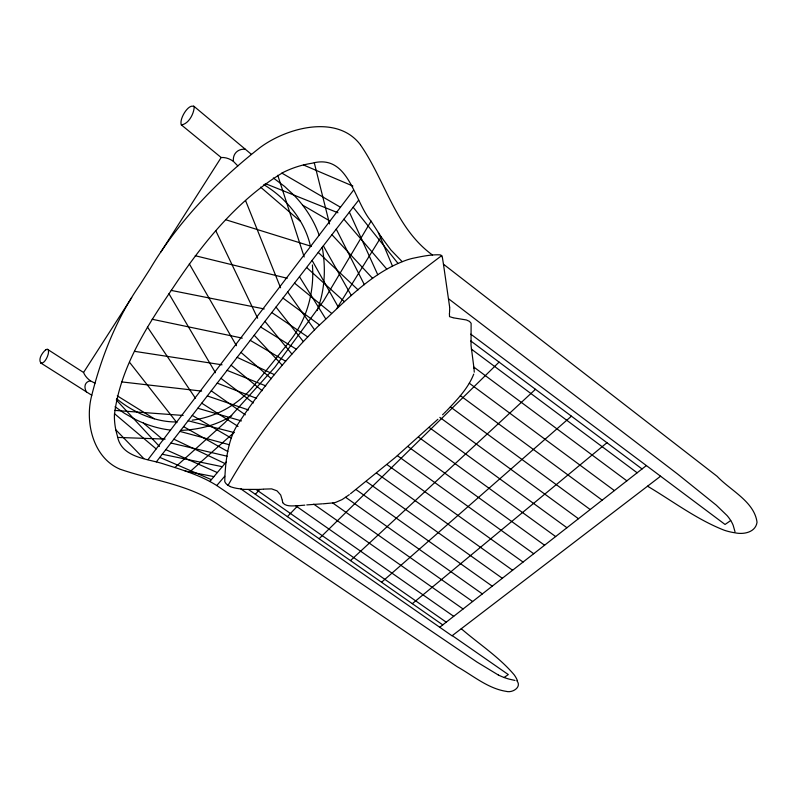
<?xml version="1.0" encoding="UTF-8"?>
<svg xmlns="http://www.w3.org/2000/svg" width="797" height="797" viewBox="0 0 797 797"><rect width="100%" height="100%" fill="white"/><g stroke="black" fill="none" stroke-linecap="round" stroke-linejoin="round"><path stroke-width="1.2" d="M48.577 351.846C48.248 356.757 44.024 364.309 40.747 362.964L91.775 395.262C84.681 421.533 92.781 457.259 119.59 469.005M454.25 317.973L466.394 319.966L469.463 321.37L471.127 323.273L471.017 345.28L473.986 368.314M168.506 294.521C143.908 330.855 119.68 370.585 114.419 414.878A106.3 72.059 31.3 0 0 115.724 429.434L115.884 430.071A99.426 67.247 31.6 0 0 117.358 435.889C121.343 458.205 147.624 458.454 164.7 464.302C182.553 469.991 200.824 475.401 216.774 485.542L477.005 662.068L498.364 675.029M227.703 485.054A6.436 4.294 29.9 0 1 224.754 481.478C225.212 464.82 227.175 442.066 236.918 425.678M474.265 372.169L474.016 368.483M91.775 395.262C101.528 356.398 116.641 318.561 139.465 285.485L149.985 269.077C178.05 221.855 216.724 181.467 259.862 147.714C286.103 127.978 336.922 113.712 360.364 144.745M449.548 312.563L449.717 307.622M449.408 313.151L449.528 316.628L453.573 317.893M473.737 374.112C468.188 388.318 457.239 399.586 446.918 410.475M317.096 310.531C324.967 290.507 325.983 268.3 322.237 247.249M236.928 425.668C260.091 389.882 287.727 357.016 317.654 326.72C344.952 301.824 371.272 272.395 407.098 259.892A97.971 77.927 23.9 0 1 412.179 258.437C421.284 256.544 430.729 254.402 439.984 254.851A3.736 3.108 27.3 0 1 441.677 255.638A2.441 2.032 27.4 0 1 442.225 256.734L442.375 257.451M172.112 289.172C201.761 244.31 236.799 200.246 283.403 172.301A124.591 99.685 32.1 0 1 302.87 165.079L303.777 164.889A117 93.767 32.6 0 1 312.065 163.236C348.727 153.243 353.788 200.764 371.073 221.167L323.512 300.987L274.756 367.397L225.133 422.38L174.862 467.54M469.303 383.218L614.387 490.593M160.924 251.982L221.177 157.517A17.365 13.599 42.5 0 1 233.421 161.392L237.815 165.906M336.942 308.309L381.175 236.868L371.073 221.167M168.565 294.422L171.664 289.799M94.982 383.178L90.43 380.827A14.565 9.694 36.4 0 1 83.565 372.488L131.714 297.61M289.48 341.465C306.775 320.115 314.516 292.21 312.414 264.953M289.002 342.112L286.83 344.991M148.003 459.63L353.44 190.244M286.342 345.619L257.511 381.325M156.361 461.862L358.66 200.127M209.77 481.518L226.438 461.782M256.544 382.47L255.568 383.606M216.774 485.542L224.744 476.227M255.08 384.164C239.758 403.87 216.884 416.931 192.137 420.188M255.359 494.299L259.772 489.418L263.02 489.169M287.398 516.625L297.849 505.746L304.852 505.139M446.25 411.142L444.258 413.125M443.59 413.782L442.584 414.769M319.099 538.722L499.081 362.107M245.556 200.555L280.574 287.777M437.882 419.282L395.202 457.538L350.521 493.732M350.481 560.59L535.474 389.305M189.168 472.422L232.844 433.578M381.554 582.248L571.429 416.173M386.914 464.531L523.051 562.064M412.308 603.678L606.945 442.724M439.725 627.259L646.367 465.578M660.583 476.207L452.009 635.807L241.083 489.069M349.325 494.658L342.152 499.56L335.955 502.269A34.022 23.631 27.1 0 1 333.794 502.837L322.974 503.824M735.003 531.758L733.18 525.323A43.118 30.565 10.3 0 0 730.729 520.541L725.051 524.466L470.778 334.152M504.043 677.53L508.307 674.571L452.258 635.617M45.618 349.863C42.301 352.792 38.057 358.849 40.777 362.984M231.758 415.685C216.555 425.289 198.563 429.742 180.7 430.38M188.192 420.776L234.368 432.622M306.795 504.909L322.068 503.843M263.538 489.119L271.638 488.87L276.808 490.763A8 5.4 28.3 0 1 277.236 491.072L280.703 494.997L282.138 499.669M259.732 489.418L244.36 489.388A71.561 49.255 31.2 0 1 241.541 489.129L241.252 489.089M297.849 505.746C293.236 505.677 286.81 507.031 283.084 503.166A4.384 2.959 27.7 0 1 282.746 502.528M176.725 421.972L172.461 421.892A75.147 51.915 35.5 0 1 154.817 418.953L150.344 417.598A75.147 51.915 35.5 0 1 137.084 412.079L132.77 409.797A75.147 51.915 35.5 0 1 116.571 398.669M248.634 489.617L442.753 624.888M117.836 437.433L165.148 439.097M114.648 410.395L183.121 415.456M121.871 381.922L201.641 391.108M647.533 486.19C672.837 501.193 696.727 519.465 724.284 530.244A46.007 33.175 7.6 0 0 735.232 532.844C743.661 534.657 755.576 532.416 757.03 522.264C754.341 501.552 730.361 490.434 717.18 476.367L443.461 264.196L442.385 257.481M134.633 351.347L222.044 364.817M516.894 680.787C522.125 687.034 512.501 693.211 506.165 691.358C487.814 688.469 472.99 675.557 457.199 666.73L222.114 507.4C192.326 484.765 154.538 481.129 120.267 469.264M185.163 471.017L213.925 476.606M514.972 680.429L509.203 679.134A36.164 23.053 18.1 0 1 504.182 677.51M171.235 290.417L264.215 308.937M162.249 454.25L222.283 466.703M152.137 319.258L242.278 338.127M170.927 443.022L227.135 456.233M195.245 255.727L287.229 278.263M179.903 431.406L229.207 444.696M197.795 408.263L241.461 420.916M226.169 219.872L311.438 246.373M207.32 395.94L248.554 409.997M47.72 349.465L83.565 372.488M504.182 677.52L504.102 677.49A45.349 29.041 18 0 1 498.364 675.019M217.212 383.138L256.594 398.361M265.222 183.559L337.958 212.769M227.085 370.366L265.77 385.878M303.468 164.959L352.872 186.05M159.828 457.388L211.364 479.635M165.816 449.638L217.332 472.571M230.293 486.479L228.779 485.722A9.096 6.087 29.9 0 1 228.081 485.303A8.04 5.38 29.9 0 1 227.703 485.054M237.137 357.355L274.477 374.68M173.885 439.197L224.953 463.535M183.589 426.644L227.832 451.56M281.829 173.088L340.478 207.24M302.551 205.108L329.958 221.028M192.266 415.416L231.23 438.081M250.268 340.369L285.635 361.23M117.289 395.85L154.279 418.804M260.619 326.979L296.255 349.186M201.731 403.172L238.064 426.415M271.767 312.544L307.692 336.902M181.357 124.9C188.59 124.043 193.98 113.762 194.209 106.928C189.258 102.365 178.867 118.863 181.327 124.88L221.177 157.517M295.787 505.846L453.702 616.32M256.226 489.597L446.23 622.168M245.346 414.848L211.265 390.839M313.749 504.162L463.077 608.988M193.581 105.991L251.304 154.249M332.797 503.037L472.621 601.516M345.679 497.328L482.344 593.914M273.321 177.97L284.539 186.388L294.701 195.952A96.168 73.623 38.3 0 1 319.159 235.195M355.95 489.517L492.247 586.164M366.221 481.428L502.319 578.283M376.553 473.089L512.591 570.244M397.404 455.655L533.711 553.726M407.925 446.529L544.57 545.218M418.505 437.125L555.648 536.56M429.145 427.421L566.936 527.724M115.047 406.769L124.471 413.314L134.394 418.933A86.604 59.835 35.5 0 0 170.558 430.061M439.844 417.409L578.453 518.717M450.375 406.918L590.188 509.532M460.357 395.641L602.163 500.157M282.955 298.078L319.448 324.937M473.767 367.028L626.86 480.84M470.818 340.986L642.043 468.955M471.306 349.066L637.142 472.79M220.938 378.316L253.356 402.963M448.522 298.736L677.779 474.175L716.304 505.178L727.073 515.569A53.857 38.136 10.8 0 1 730.719 520.491M461.264 628.723C478.877 643.956 498.972 656.887 514.125 674.75A36.034 22.406 19.1 0 1 517.512 680.897M294.521 283.104L331.522 313.311M231.08 365.195L262.143 390.729M114.449 413.643L156.182 448.91M260.599 187.156L300.668 221.576A83.436 63.86 38.3 0 1 309.276 241.481L310.531 246.502M143.35 423.018L163.116 439.805M240.973 352.404L271.309 378.695M432.472 255.02C395.402 228.062 385.569 181.238 360.692 145.213M306.606 267.473L344.384 301.625M402.146 261.615L390.859 249.929L381.175 236.868M318.242 252.42L358.082 289.859M115.834 429.852L143.799 458.574M254.223 335.258L282.218 365.235M331.931 234.707L372.597 278.352M116.282 399.915L159.42 446.459M343.905 219.215L386.714 269.027M264.953 321.38L291.901 354.047M353.161 207.24L397.952 263.329M276.011 307.064L303.308 341.524M129.672 362.446L176.884 422.659M287.667 291.981L314.566 329.828M147.415 326.979L195.534 398.38M378.296 232.485L392.413 265.939M300.28 220.948L297.66 216.764A83.436 63.86 38.3 0 0 286.82 203.165L282.656 198.991A83.436 63.86 38.3 0 0 263.787 184.645M299.473 276.698L325.694 318.84M168.974 293.784L215.479 372.767M189.307 263.867L236.47 345.729M323.353 245.815L351.338 295.567M312.115 260.41L338.277 307.094M336.254 229.118L364.359 284.708M215.877 230.911L257.65 318.232M349.375 212.132L377.738 274.696M282.736 502.499L282.218 500.207M277.764 175.29L304.195 256.993M314.317 162.907L329.55 223.937M443.461 264.196L449.667 307.253M86.445 391.895A12.413 8.179 35.8 0 1 90.43 380.827M48.079 349.544A4.055 2.65 38.1 0 1 48.408 351.696M228.081 485.303A1853.414 838.633 -0.4 0 1 441.638 255.678M233.421 161.392A15.163 12.065 42.6 0 1 245.307 149.238M45.788 349.993A3.965 2.59 37.9 0 1 47.631 349.235M241.023 488.89A33.295 22.545 30.3 0 1 230.273 486.658"/></g></svg>
